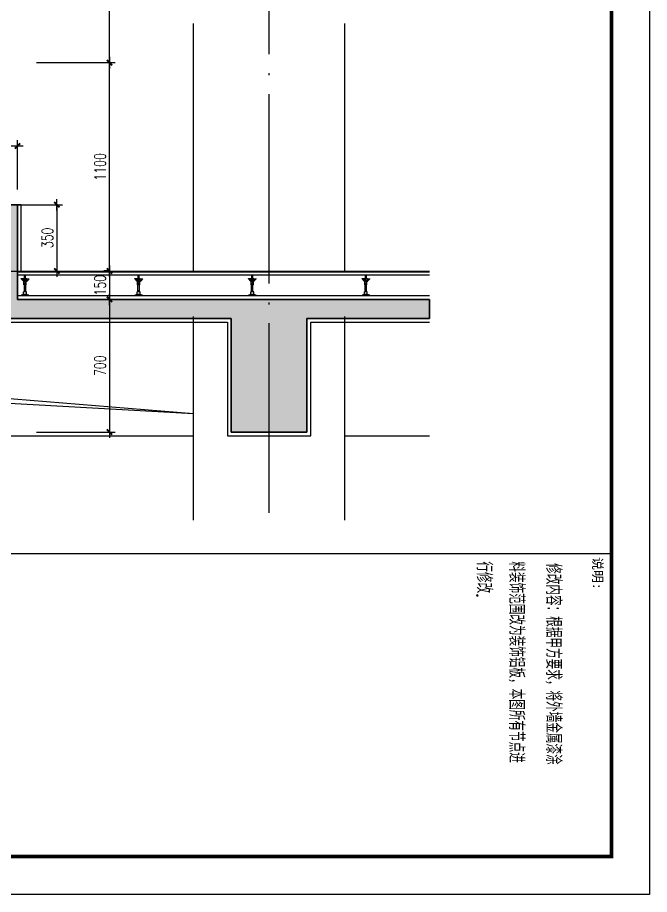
# Model space of a CAD drawing. Extents: x 1980812 to 2578970, y -669191 to 284498.
# Drawn here: x 2365659 to 2368996, y -408322 to -403693 of the extents above; entities that cross this region are included whole.
import ezdxf

# ---------------------------------------------------------------- set-up
doc = ezdxf.new("R2010")
doc.units = 0
doc.header["$LTSCALE"] = 1000
doc.header["$MEASUREMENT"] = 0
doc.linetypes.add('DOTE', pattern=[2.42, 2, -0.2, 0.02, -0.2])
for name, color, linetype in [('A-SECT-MBND-FINE', 252, 'Continuous'), ('dote', 1, 'DOTE'), ('TK', 1, 'Continuous'), ('WALL', 4, 'Continuous'), ('可见看线', 63, 'Continuous'), ('建筑辅助线', 231, 'Continuous'), ('柱墙填充', 181, 'Continuous'), ('详细标注', 231, 'Continuous'), ('面层', 31, 'Continuous')]:
    doc.layers.add(name, color=color, linetype=linetype)
doc.styles.add('DIM_FONT', font='SIMPLEX', dxfattribs={"width": 0.7, "bigfont": 'GBCBIG'})
doc.styles.add('HZTXTW', font='txtw.shx', dxfattribs={"width": 0.6, "bigfont": 'hztxtw.shx'})
doc.styles.add('SONGTI', font='NSimSun.ttf', dxfattribs={"width": 1.1})
doc.dimstyles.new('DIMN20', dxfattribs={"dimscale": 0.2, "dimtxt": 300, "dimasz": 1, "dimexe": 150, "dimexo": 0, "dimgap": 100, "dimtad": 1, "dimdec": 0, "dimzin": 0, "dimdsep": 46, "dimtxsty": 'DIM_FONT', "dimblk1": '_DIMX', "dimblk2": '_DIMX', "dimsah": 1, "dimcen": 0.09, "dimclrd": 256, "dimclre": 256, "dimclrt": 7, "dimadec": 0, "dimazin": 0, "dimtfac": 1, "dimtdec": 0, "dimtix": 1, "dimtmove": 2, "dimatfit": 3, "dimldrblk": '_DIMX', "dimfxl": 150, "dimtolj": 1, "dimtzin": 0, "dimarcsym": 0})

# ---------------------------------------------------------------- blocks, each defined once
blk = doc.blocks.new('_DIMX')
blk.add_line((-150, 0), (150, 0))
at = {"const_width": 50}
blk.add_lwpolyline([(-70, -70), (70, 70)], dxfattribs=at)
blk = doc.blocks.new('*D2541')
at = {"layer": 'Defpoints', "color": 0, "transparency": 16777216}
for p in [(2365758.4, -403118, 0), (2366144.3, -403118), (2365758.4, -403930.7)]:
    blk.add_point(p, dxfattribs=at)
at = {"layer": '详细标注', "lineweight": -2, "transparency": 16777216}
for p, q in [((2365758.4, -403118), (2366174.3, -403118)), ((2366144.3, -403930.5), (2366144.3, -403118.2)), ((2365758.4, -403930.7), (2366174.3, -403930.7))]:
    blk.add_line(p, q, dxfattribs=at)
at = {"layer": '详细标注', "lineweight": -2, "transparency": 16777216, "xscale": 0.2, "yscale": 0.2, "zscale": 0.2}
for p, rotation in [((2366144.3, -403118), 90), ((2366144.3, -403930.7), 270)]:
    blk.add_blockref('_DIMX', p, dxfattribs=dict(at, rotation=rotation))
at = {"layer": '详细标注', "color": 7, "transparency": 16777216, "insert": (2366094.3, -403524.3), "char_height": 60, "attachment_point": 5, "rotation": 90, "style": 'DIM_FONT'}
blk.add_mtext('\\A1;2000', dxfattribs=at)
blk = doc.blocks.new('*D2526')
at = {"layer": 'Defpoints', "color": 0, "transparency": 16777216}
for p in [(2365758.4, -405180.7), (2365758.4, -405880.7, 0), (2366144.3, -405880.7)]:
    blk.add_point(p, dxfattribs=at)
at = {"layer": '详细标注', "lineweight": -2, "transparency": 16777216}
for p, q in [((2365758.4, -405180.7), (2366174.3, -405180.7)), ((2366144.3, -405180.9), (2366144.3, -405880.5)), ((2365758.4, -405880.7), (2366174.3, -405880.7))]:
    blk.add_line(p, q, dxfattribs=at)
at = {"layer": '详细标注', "lineweight": -2, "transparency": 16777216, "xscale": 0.2, "yscale": 0.2, "zscale": 0.2}
for p, rotation in [((2366144.3, -405180.7), 90), ((2366144.3, -405880.7), 270)]:
    blk.add_blockref('_DIMX', p, dxfattribs=dict(at, rotation=rotation))
at = {"layer": '详细标注', "color": 7, "transparency": 16777216, "insert": (2366094.3, -405530.7), "char_height": 60, "attachment_point": 5, "rotation": 90, "style": 'DIM_FONT'}
blk.add_mtext('\\A1;700', dxfattribs=at)
blk = doc.blocks.new('A$C573D0ACE')
at = {"layer": '建筑辅助线'}
for p, q in [((-22.5, 90), (-22.5, 105)), ((-17.5, 105), (-22.5, 105)), ((-20, 105), (-20, 110)), ((-17.5, 90), (-17.5, 105)), ((-40, 89), (-40, 90)), ((-29, 89), (-40, 89)), ((-40, 89), (-29, 75.7)), ((-11, 89), (-29, 89)), ((-29, 88), (-29, 89)), ((-11, 88), (-29, 88)), ((-29, 75.7), (-26.4, 72.5)), ((-25.8, 65), (-27.8, 88)), ((-14.2, 65), (-25.8, 65)), ((-25.8, 57.5), (-25.8, 65)), ((-14.2, 57.5), (-25.8, 57.5)), ((-23.8, 21), (-23.8, 57.5)), ((-22.4, 57.5), (-22.4, 65)), ((-20.5, 72.5), (-20.5, 88)), ((-19.5, 72.5), (-20.5, 72.5)), ((-19.5, 72.5), (-19.5, 88)), ((-17.6, 57.5), (-17.6, 65)), ((-16.2, 21), (-16.2, 57.5)), ((-14.2, 65), (-12.2, 88)), ((-14.2, 57.5), (-14.2, 65)), ((-11, 75.7), (-13.6, 72.5)), ((-11, 88), (-11, 89)), ((-11, 89), (0, 89)), ((0, 89), (-11, 75.7)), ((0, 89), (0, 90)), ((-27.5, 6), (-40, 3)), ((-40, 0), (-40, 3)), ((0, 3), (-40, 3)), ((-27.5, 6), (-27.5, 21)), ((-12.5, 21), (-27.5, 21)), ((-12.5, 6), (-27.5, 6)), ((-16.2, 25), (-23.8, 26)), ((-16.2, 24), (-23.8, 25)), ((-16.2, 23), (-23.8, 24)), ((-16.2, 22), (-23.8, 23)), ((-16.2, 21), (-23.8, 22)), ((-12.5, 6), (-12.5, 21)), ((0, 3), (-12.5, 6)), ((0, 0), (0, 3))]:
    blk.add_line(p, q, dxfattribs=at)
blk = doc.blocks.new('*D2529')
at = {"layer": 'Defpoints', "color": 0, "transparency": 16777216}
for p in [(2365758.4, -403930.7), (2366144.3, -403930.7), (2365758.4, -405030.7)]:
    blk.add_point(p, dxfattribs=at)
at = {"layer": '详细标注', "lineweight": -2, "transparency": 16777216}
for p, q in [((2365758.4, -403930.7), (2366174.3, -403930.7)), ((2366144.3, -405030.5), (2366144.3, -403930.9)), ((2365758.4, -405030.7), (2366174.3, -405030.7))]:
    blk.add_line(p, q, dxfattribs=at)
at = {"layer": '详细标注', "lineweight": -2, "transparency": 16777216, "xscale": 0.2, "yscale": 0.2, "zscale": 0.2}
for p, rotation in [((2366144.3, -403930.7), 90), ((2366144.3, -405030.7), 270)]:
    blk.add_blockref('_DIMX', p, dxfattribs=dict(at, rotation=rotation))
at = {"layer": '详细标注', "color": 7, "transparency": 16777216, "insert": (2366094.3, -404480.7), "char_height": 60, "attachment_point": 5, "rotation": 90, "style": 'DIM_FONT'}
blk.add_mtext('\\A1;1100', dxfattribs=at)
blk = doc.blocks.new('*D2531')
at = {"layer": 'Defpoints', "color": 0, "transparency": 16777216}
for p in [(2365658.5, -404370.4), (2365458.5, -404600.7), (2365658.5, -404600.7, 0)]:
    blk.add_point(p, dxfattribs=at)
at = {"layer": '详细标注', "lineweight": -2, "transparency": 16777216}
for p, q in [((2365458.5, -404600.7), (2365458.5, -404340.4)), ((2365458.7, -404370.4), (2365658.3, -404370.4)), ((2365658.5, -404600.7), (2365658.5, -404340.4))]:
    blk.add_line(p, q, dxfattribs=at)
at = {"layer": '详细标注', "lineweight": -2, "transparency": 16777216, "xscale": 0.2, "yscale": 0.2, "zscale": 0.2, "rotation": 180}
blk.add_blockref('_DIMX', (2365458.5, -404370.4), dxfattribs=at)
at = {"layer": '详细标注', "lineweight": -2, "transparency": 16777216, "xscale": 0.2, "yscale": 0.2, "zscale": 0.2}
blk.add_blockref('_DIMX', (2365658.5, -404370.4), dxfattribs=at)
at = {"layer": '详细标注', "color": 7, "transparency": 16777216, "insert": (2365558.5, -404320.4), "char_height": 60, "attachment_point": 5, "style": 'DIM_FONT'}
blk.add_mtext('\\A1;200', dxfattribs=at)
blk = doc.blocks.new('*D2733')
at = {"layer": 'Defpoints', "color": 0, "transparency": 16777216}
for p in [(2365658.5, -404680.7, 0), (2365658.5, -405030.7, 0), (2365866, -405030.7)]:
    blk.add_point(p, dxfattribs=at)
at = {"layer": '详细标注', "lineweight": -2, "transparency": 16777216}
for p, q in [((2365658.5, -404680.7), (2365896, -404680.7)), ((2365866, -404680.9), (2365866, -405030.5)), ((2365658.5, -405030.7), (2365896, -405030.7))]:
    blk.add_line(p, q, dxfattribs=at)
at = {"layer": '详细标注', "lineweight": -2, "transparency": 16777216, "xscale": 0.2, "yscale": 0.2, "zscale": 0.2}
for p, rotation in [((2365866, -404680.7), 90), ((2365866, -405030.7), 270)]:
    blk.add_blockref('_DIMX', p, dxfattribs=dict(at, rotation=rotation))
at = {"layer": '详细标注', "color": 7, "transparency": 16777216, "insert": (2365816, -404855.7), "char_height": 60, "attachment_point": 5, "rotation": 90, "style": 'DIM_FONT'}
blk.add_mtext('\\A1;350', dxfattribs=at)
blk = doc.blocks.new('*D2532')
at = {"layer": 'Defpoints', "color": 0, "transparency": 16777216}
for p in [(2366144.3, -405030.3), (2366144.3, -405180.7), (2366144.3, -405180.7)]:
    blk.add_point(p, dxfattribs=at)
at = {"layer": '详细标注', "lineweight": -2, "transparency": 16777216}
for p, q in [((2366144.3, -405030.3), (2366114.3, -405030.3)), ((2366144.3, -405030.5), (2366144.3, -405180.5)), ((2366144.3, -405180.7), (2366114.3, -405180.7))]:
    blk.add_line(p, q, dxfattribs=at)
at = {"layer": '详细标注', "lineweight": -2, "transparency": 16777216, "xscale": 0.2, "yscale": 0.2, "zscale": 0.2}
for p, rotation in [((2366144.3, -405030.3), 90), ((2366144.3, -405180.7), 270)]:
    blk.add_blockref('_DIMX', p, dxfattribs=dict(at, rotation=rotation))
at = {"layer": '详细标注', "color": 7, "transparency": 16777216, "insert": (2366094.3, -405105.5), "char_height": 60, "attachment_point": 5, "rotation": 90, "style": 'DIM_FONT'}
blk.add_mtext('\\A1;150', dxfattribs=at)

msp = doc.modelspace()

# ---------------------------------------------------------------- hatches: boundary and pattern name
at = {"layer": '柱墙填充'}
h = msp.add_hatch(dxfattribs=at)
h.set_pattern_fill('钢筋混凝土', color=256, scale=20)
h.set_pattern_definition([(45, (2370704.01, -516673.085), (-35.35534, 35.35534), []), (50, (2370704.01, -516673.09), (143.45204, -12.55043), [15, -165]), (355, (2370704.01, -516673.09), (-27.75027, 150.43843), [12, -132]), (100.4514, (2370715.96, -516674.13), (115.70188, 137.8879), [12.74804, -140.22842]), (46.1842, (2370704.01, -516633.09), (213.4482, -33.1038), [22.5, -247.5]), (96.6356, (2370721.8, -516635.84), (186.93254, 194.82357), [19.12206, -210.3426]), (351.1842, (2370704, -516633.09), (186.9324, 194.8237), [18, -198]), (21, (2370724.01, -516643.09), (119.38141, -80.52378), [15, -165]), (326, (2370724.01, -516643.09), (48.66307, 145.03), [12, -132]), (71.4514, (2370733.96, -516649.8), (168.04453, 64.5061), [12.74804, -140.22842]), (37.5, (2370704.01, -516673.085), (2.43197, 66.57877), [0, -130.4, 0, -134, 0, -132.5]), (7.5, (2370704.01, -516673.085), (52.613907, 78.882342), [0, -76.4, 0, -127.4, 0, -50.5]), (327.5, (2370659.41, -516673.085), (106.764487, -4.510974), [0, -50, 0, -156, 0, -207]), (317.5, (2370639.41, -516673.09), (116.63723, 20.021), [0, -65, 0, -103.6, 0, -147])])
h.paths.add_polyline_path([(2364188.5, -404680.7), (2364288.5, -404680.7), (2364298.5, -405380.7), (2364788.5, -405380.7), (2364788.5, -404530.7), (2364908.5, -404530.7), (2364908.5, -405180.7), (2365458.5, -405180.7), (2365458.5, -404680.7), (2365658.5, -404680.7), (2365658.5, -405180.7), (2367834.4, -405180.7), (2367834.4, -405280.7), (2367187, -405280.7), (2367187, -405880.7), (2366787, -405880.7), (2366787, -405280.7), (2365038.5, -405280.7), (2365038.5, -405880.7), (2364788.5, -405880.7), (2364788.5, -405480.7), (2364338.5, -405480.7), (2364338.5, -405880.7), (2364188.5, -405880.7)])

# ---------------------------------------------------------------- linework, layer by layer
at = {"layer": 'A-SECT-MBND-FINE'}
msp.add_line((2366787, -405880.7, 0), (2367187, -405880.7, 0), dxfattribs=at)
at = {"layer": 'dote', "linetype": 'DOTE', "ltscale": 0.5}
for p, q in [((2366987, -406306.6), (2366987, -397444.8)), ((2362997.3, -405030.7), (2367834.4, -405030.7, 0))]:
    msp.add_line(p, q, dxfattribs=at)
at = {"layer": 'TK'}
for p, q in [((2357316, -406522), (2368796, -406522)), ((2357316, -406522), (2368796, -406522)), ((2368796, -406522), (2368796, -408122)), ((2357316, -408122), (2368796, -408122))]:
    msp.add_line(p, q, dxfattribs=at)
msp.add_lwpolyline([(2368996, -391502), (2368996, -408322), (2357116, -408322), (2357116, -391502)], close=True, dxfattribs=at)
at = {"layer": 'TK', "const_width": 20}
msp.add_lwpolyline([(2357316, -408122), (2368796, -408122), (2368796, -392002), (2357316, -392002)], close=True, dxfattribs=at)
at = {"layer": 'WALL'}
for p, q in [((2365458.5, -404680.7), (2365658.5, -404680.7)), ((2365658.5, -404680.7), (2365458.5, -404680.7)), ((2365458.5, -404680.7), (2365658.5, -404680.7)), ((2365658.5, -404680.7, 0), (2365658.5, -405180.7, 0)), ((2365658.5, -405180.7), (2365658.5, -404680.7)), ((2365658.5, -404680.7), (2365658.5, -405180.7)), ((2365658.5, -405180.7, 0), (2367834.4, -405180.7, 0)), ((2367834.4, -405180.7), (2365658.5, -405180.7)), ((2365658.5, -405180.7), (2367834.4, -405180.7)), ((2367834.4, -405280.7), (2367834.4, -405180.7)), ((2367834.4, -405180.7), (2367834.4, -405280.7)), ((2365038.5, -405280.7), (2366787, -405280.7)), ((2366787, -405280.7), (2365038.5, -405280.7)), ((2365658.5, -405280.7, 0), (2366787, -405280.7)), ((2366787, -405280.7), (2366787, -405880.7)), ((2366787, -405880.7), (2366787, -405280.7)), ((2367187, -405280.7), (2367834.4, -405280.7)), ((2367187, -405880.7), (2367187, -405280.7)), ((2367187, -405280.7), (2367834.4, -405280.7)), ((2367834.4, -405280.7), (2367187, -405280.7)), ((2367187, -405280.7), (2367187, -405880.7)), ((2366787, -405880.7), (2367187, -405880.7)), ((2367187, -405880.7), (2366787, -405880.7))]:
    msp.add_line(p, q, dxfattribs=at)
msp.add_lwpolyline([(2366787, -405280.7), (2366787, -405880.7), (2367187, -405880.7), (2367187, -405280.7)], dxfattribs=at)
at = {"layer": '可见看线'}
for p, q in [((2366587, -405030.7), (2366587, -403723.9)), ((2367387, -405030.7), (2367387, -403723.9)), ((2366587, -406346.2), (2366587, -405270.7)), ((2367387, -406346.2), (2367387, -405270.7)), ((2364368.5, -405900.7, 0), (2366587, -405900.7, 0)), ((2367387, -405900.7, 0), (2367834.4, -405900.7, 0))]:
    msp.add_line(p, q, dxfattribs=at)
at = {"layer": '面层'}
for p, q in [((2365658.5, -405030.7, 0), (2367834.4, -405030.7, 0)), ((2365658.5, -405035.7, 0), (2367834.4, -405035.7, 0)), ((2365658.5, -405050.7, 0), (2367834.4, -405050.7, 0)), ((2365658.5, -405160.7, 0), (2367834.4, -405160.7, 0)), ((2365058.5, -405300.7), (2366767, -405300.7)), ((2366767, -405300.7), (2366767, -405900.7)), ((2367207, -405900.7), (2367207, -405300.7)), ((2367207, -405300.7), (2367834.4, -405300.7)), ((2364610.3, -405621.1), (2366587, -405783.6)), ((2364607, -405671, 0), (2366587, -405783.7, 0)), ((2366767, -405900.7), (2367207, -405900.7))]:
    msp.add_line(p, q, dxfattribs=at)
at = {"layer": '面层', "elevation": 0}
msp.add_lwpolyline([(2365678.5, -405030.7), (2365678.5, -404680.7), (2365658.5, -404680.7)], dxfattribs=at)

# ---------------------------------------------------------------- block references
at = {"layer": '面层'}
for p in [(2365718.3, -405160.7, 0), (2366318.3, -405160.7, 0), (2366918.3, -405160.7, 0), (2367518.3, -405160.7, 0)]:
    msp.add_blockref('A$C573D0ACE', p, dxfattribs=at)

# ---------------------------------------------------------------- texts
at = {"layer": 'TK', "style": 'SONGTI'}
msp.add_text('说明:', height=50, rotation=270, dxfattribs=at).set_placement((2368697.7, -406541.5))
at = {"layer": 'TK', "color": 4, "style": 'HZTXTW', "width": 0.7}
for s, p in [('行修改.', (2368083.3, -406563.4)), ('料装饰范围改为装饰铝板，本图所有节点进', (2368254.4, -406563.4)), ('修改内容：根据甲方要求，将外墙金属漆涂', (2368449.7, -406573.1))]:
    msp.add_text(s, height=80, rotation=270, dxfattribs=at).set_placement(p)

# ---------------------------------------------------------------- dimensions: what is measured, and where the dimension line sits
at = {"layer": '详细标注'}
dim = msp.add_linear_dim(base=(2366144.3, -403118), p1=(2365758.4, -403930.7), p2=(2365758.4, -403118, 0), angle=90, text='2000', dimstyle='DIMN20', dxfattribs=at)
dim.commit()
dim.dimension.update_dxf_attribs({"geometry": '*D2541', "text_midpoint": (2366094.3, -403524.3)})
for base, p1, p2, picture, middle in [((2366144.3, -403930.7), (2365758.4, -405030.7), (2365758.4, -403930.7), '*D2529', (2366094.3, -404480.7)), ((2365866, -405030.7), (2365658.5, -404680.7, 0), (2365658.5, -405030.7, 0), '*D2733', (2365816, -404855.7)), ((2366144.3, -405180.7), (2366144.3, -405030.3), (2366144.3, -405180.7), '*D2532', (2366094.3, -405105.5)), ((2366144.3, -405880.7), (2365758.4, -405180.7), (2365758.4, -405880.7, 0), '*D2526', (2366094.3, -405530.7))]:
    dim = msp.add_linear_dim(base=base, p1=p1, p2=p2, angle=90, dimstyle='DIMN20', dxfattribs=at)
    dim.commit()
    dim.dimension.update_dxf_attribs({"geometry": picture, "text_midpoint": middle})
dim = msp.add_linear_dim(base=(2365658.5, -404370.4), p1=(2365458.5, -404600.7), p2=(2365658.5, -404600.7, 0), dimstyle='DIMN20', dxfattribs=at)
dim.commit()
dim.dimension.update_dxf_attribs({"geometry": '*D2531', "text_midpoint": (2365558.5, -404320.4)})

doc.saveas('drawing.dxf')
